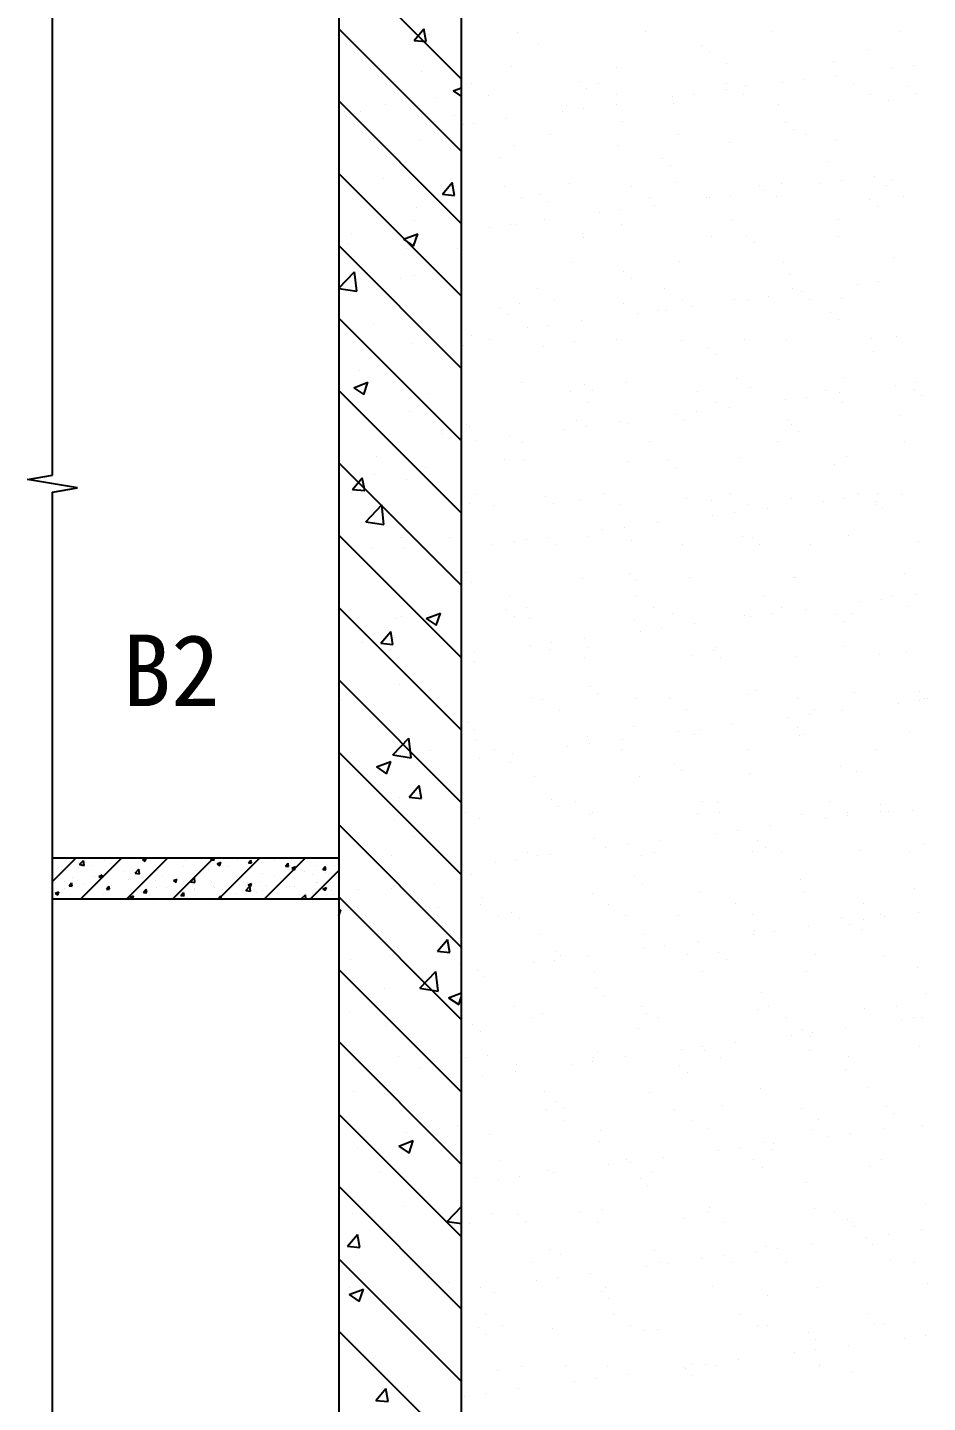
# Model space of a CAD drawing. Header units: metres. Extents: x 0 to 297, y 0 to 210.
# Drawn here: x 134.4 to 178.4, y 77.6 to 144.8 of the extents above; entities that cross this region are included whole.
import ezdxf

# ---------------------------------------------------------------- set-up
doc = ezdxf.new("R2010")
doc.units = ezdxf.units.M
doc.layers.add(' ', color=7, linetype='Continuous')

msp = doc.modelspace()

# ---------------------------------------------------------------- linework, layer by layer
at = {"layer": ' '}
for p, q in [((135.66, 122.94), (135.66, 201.22)), ((155.66, 57.22), (155.66, 199.22)), ((149.66, 195.22), (149.66, 57.22)), ((155.66, 142.29), (149.66, 148.29)), ((155.66, 138.75), (149.66, 144.75)), ((153.33, 144.18), (153.81, 144.75)), ((153.93, 144.12), (153.81, 144.75)), ((154.05, 144.45), (154.05, 144.45)), ((158.4, 144.59), (158.4, 144.59)), ((164.63, 144.6), (164.63, 144.6)), ((170.86, 144.61), (170.86, 144.61)), ((177.09, 144.62), (177.09, 144.62)), ((153.33, 144.18), (153.93, 144.12)), ((159.41, 143.99), (159.41, 143.99)), ((167.41, 143.93), (167.41, 143.93)), ((167.78, 143.59), (167.78, 143.59)), ((173.85, 143.13), (173.85, 143.13)), ((175.53, 143.75), (175.53, 143.75)), ((153.7, 142.68), (153.7, 142.68)), ((158.09, 142.9), (158.09, 142.9)), ((163.21, 142.87), (163.21, 142.87)), ((168.61, 143.07), (168.61, 143.07)), ((174, 142.48), (174, 142.48)), ((176.72, 142.83), (176.72, 142.83)), ((177.76, 142.97), (177.76, 142.97)), ((155.25, 141.71), (155.66, 141.87)), ((156.14, 142.05), (156.14, 142.05)), ((161.4, 142.17), (161.4, 142.17)), ((161.77, 141.83), (161.77, 141.83)), ((162.37, 142.06), (162.37, 142.06)), ((168.6, 142.07), (168.6, 142.07)), ((168.62, 141.77), (168.62, 141.77)), ((169.52, 141.99), (169.52, 141.99)), ((171.33, 142.12), (171.33, 142.12)), ((172.37, 142.26), (172.37, 142.26)), ((174.82, 142.09), (174.82, 142.09)), ((177.52, 141.92), (177.52, 141.92)), ((155.66, 135.22), (149.66, 141.22)), ((154.45, 141.38), (154.45, 141.38)), ((155.25, 141.71), (155.66, 141.44)), ((156.98, 141.51), (156.98, 141.51)), ((163.21, 141.53), (163.21, 141.53)), ((165.95, 141.42), (165.95, 141.42)), ((166.03, 141.09), (166.03, 141.09)), ((166.99, 141.55), (166.99, 141.55)), ((169.44, 141.54), (169.44, 141.54)), ((175.67, 141.55), (175.67, 141.55)), ((176.55, 141.26), (176.55, 141.26)), ((177.89, 141.59), (177.89, 141.59)), ((149.95, 140.71), (149.95, 140.71)), ((150.69, 140.7), (150.69, 140.7)), ((151.95, 141.05), (151.95, 141.05)), ((155.29, 140.49), (155.29, 140.49)), ((160.57, 140.71), (160.57, 140.71)), ((160.8, 141.02), (160.8, 141.02)), ((161.61, 140.84), (161.61, 140.84)), ((163.23, 141.06), (163.23, 141.06)), ((171.15, 141.06), (171.15, 141.06)), ((155.76, 140.08), (155.76, 140.08)), ((156.22, 140.14), (156.22, 140.14)), ((157.85, 140.35), (157.85, 140.35)), ((163.51, 140.24), (163.51, 140.24)), ((171.51, 140.17), (171.51, 140.17)), ((171.88, 139.83), (171.88, 139.83)), ((153.58, 139.35), (153.58, 139.35)), ((160.02, 139.58), (160.02, 139.58)), ((166.25, 139.59), (166.25, 139.59)), ((168.74, 139.21), (168.74, 139.21)), ((172.47, 139.6), (172.47, 139.6)), ((173.97, 139.28), (173.97, 139.28)), ((157.5, 138.48), (157.5, 138.48)), ((158.22, 139.04), (158.22, 139.04)), ((163.34, 139.02), (163.34, 139.02)), ((165.5, 138.41), (165.5, 138.41)), ((155.61, 137.93), (155.61, 137.93)), ((165.87, 138.08), (165.87, 138.08)), ((173.62, 138.24), (173.62, 138.24)), ((155.66, 131.68), (149.66, 137.68)), ((151.82, 137.43), (151.82, 137.43)), ((154.72, 136.66), (155.2, 137.23)), ((155.31, 136.6), (155.2, 137.23)), ((160.92, 137.17), (160.92, 137.17)), ((166.16, 137.23), (166.16, 137.23)), ((170.21, 137.07), (170.21, 137.07)), ((171.28, 137.21), (171.28, 137.21)), ((173.18, 137.19), (173.18, 137.19)), ((174.22, 137.33), (174.22, 137.33)), ((175.84, 137.54), (175.84, 137.54)), ((176.44, 137.08), (176.44, 137.08)), ((176.68, 137.4), (176.68, 137.4)), ((154.72, 136.66), (155.31, 136.6)), ((157.75, 137.04), (157.75, 137.04)), ((158.6, 136.51), (158.6, 136.51)), ((159.49, 136.66), (159.49, 136.66)), ((163.98, 137.05), (163.98, 137.05)), ((164.83, 136.52), (164.83, 136.52)), ((167.61, 136.48), (167.61, 136.48)), ((167.79, 136.48), (167.79, 136.48)), ((168.83, 136.62), (168.83, 136.62)), ((170.46, 136.83), (170.46, 136.83)), ((171.05, 136.53), (171.05, 136.53)), ((175.61, 136.41), (175.61, 136.41)), ((177.28, 136.54), (177.28, 136.54)), ((153.45, 136.02), (153.45, 136.02)), ((159.85, 136.32), (159.85, 136.32)), ((162.41, 135.77), (162.41, 135.77)), ((163.45, 135.91), (163.45, 135.91)), ((165.08, 136.12), (165.08, 136.12)), ((175.98, 136.07), (175.98, 136.07)), ((153.34, 135.38), (153.34, 135.38)), ((157.03, 135.06), (157.03, 135.06)), ((158.07, 135.2), (158.07, 135.2)), ((158.35, 135.19), (158.35, 135.19)), ((159.69, 135.41), (159.69, 135.41)), ((163.46, 135.16), (163.46, 135.16)), ((168.86, 135.36), (168.86, 135.36)), ((174.1, 135.42), (174.1, 135.42)), ((150.28, 134.73), (150.28, 134.73)), ((152.82, 134.46), (153.52, 134.73)), ((152.82, 134.46), (153.31, 134.12)), ((153.31, 134.12), (153.52, 134.73)), ((161.59, 134.73), (161.59, 134.73)), ((161.63, 134.57), (161.63, 134.57)), ((167.86, 134.58), (167.86, 134.58)), ((169.6, 134.66), (169.6, 134.66)), ((174.09, 134.59), (174.09, 134.59)), ((155.66, 128.15), (149.66, 134.15)), ((150.11, 134.26), (150.11, 134.26)), ((152.98, 133.99), (152.98, 133.99)), ((155.45, 134.03), (155.45, 134.03)), ((169.97, 134.32), (169.97, 134.32)), ((161.05, 133.31), (161.05, 133.31)), ((166.29, 133.38), (166.29, 133.38)), ((171.4, 133.35), (171.4, 133.35)), ((176.8, 133.55), (176.8, 133.55)), ((149.66, 132.07), (150.42, 132.87)), ((150.54, 131.92), (150.42, 132.87)), ((152.68, 132.53), (152.68, 132.53)), ((153.33, 132.69), (153.33, 132.69)), ((163.59, 132.9), (163.59, 132.9)), ((163.95, 132.56), (163.95, 132.56)), ((171.71, 132.72), (171.71, 132.72)), ((176.06, 132.39), (176.06, 132.39)), ((149.66, 132.06), (150.53, 131.92)), ((159.37, 132.04), (159.37, 132.04)), ((165.6, 132.05), (165.6, 132.05)), ((171.83, 132.06), (171.83, 132.06)), ((172.3, 131.9), (172.3, 131.9)), ((175.02, 132.25), (175.02, 132.25)), ((157.57, 131.15), (157.57, 131.15)), ((158.47, 131.33), (158.47, 131.33)), ((160.21, 131.5), (160.21, 131.5)), ((163.59, 131.31), (163.59, 131.31)), ((166.44, 131.51), (166.44, 131.51)), ((166.92, 131.19), (166.92, 131.19)), ((168.99, 131.5), (168.99, 131.5)), ((169.64, 131.54), (169.64, 131.54)), ((170.68, 131.68), (170.68, 131.68)), ((172.67, 131.52), (172.67, 131.52)), ((174.23, 131.57), (174.23, 131.57)), ((155.66, 124.61), (149.66, 130.61)), ((157.94, 130.81), (157.94, 130.81)), ((161.54, 130.48), (161.54, 130.48)), ((164.25, 130.84), (164.25, 130.84)), ((165.3, 130.97), (165.3, 130.97)), ((165.69, 130.97), (165.69, 130.97)), ((173.7, 130.9), (173.7, 130.9)), ((174.07, 130.56), (174.07, 130.56)), ((150.35, 130.05), (150.35, 130.05)), ((151.35, 130.29), (151.35, 130.29)), ((156.15, 129.77), (156.15, 129.77)), ((158.87, 130.13), (158.87, 130.13)), ((159.91, 130.26), (159.91, 130.26)), ((176.93, 129.7), (176.93, 129.7)), ((153.21, 129.36), (153.21, 129.36)), ((155.77, 129.26), (155.77, 129.26)), ((157.02, 129.55), (157.02, 129.55)), ((159.68, 129.21), (159.68, 129.21)), ((161.18, 129.46), (161.18, 129.46)), ((163.25, 129.56), (163.25, 129.56)), ((166.41, 129.53), (166.41, 129.53)), ((167.68, 129.15), (167.68, 129.15)), ((169.48, 129.58), (169.48, 129.58)), ((171.53, 129.5), (171.53, 129.5)), ((175.71, 129.59), (175.71, 129.59)), ((168.05, 128.81), (168.05, 128.81)), ((175.81, 128.97), (175.81, 128.97)), ((150.66, 128.03), (150.66, 128.03)), ((174.35, 127.72), (174.35, 127.72)), ((155.66, 121.08), (149.66, 127.08)), ((150.38, 127.21), (151.08, 127.48)), ((150.38, 127.21), (150.88, 126.87)), ((150.88, 126.87), (151.08, 127.48)), ((158.6, 127.48), (158.6, 127.48)), ((160.98, 127.03), (160.98, 127.03)), ((161.67, 127.39), (161.67, 127.39)), ((162.04, 127.05), (162.04, 127.05)), ((163.71, 127.46), (163.71, 127.46)), ((167.21, 127.04), (167.21, 127.04)), ((169.12, 127.65), (169.12, 127.65)), ((169.79, 127.21), (169.79, 127.21)), ((173.44, 127.05), (173.44, 127.05)), ((176.87, 127.32), (176.87, 127.32)), ((177.8, 127.14), (177.8, 127.14)), ((177.91, 127.46), (177.91, 127.46)), ((154.03, 126.93), (154.03, 126.93)), ((161.83, 126.49), (161.83, 126.49)), ((168.06, 126.5), (168.06, 126.5)), ((171.48, 126.61), (171.48, 126.61)), ((172.52, 126.75), (172.52, 126.75)), ((174.15, 126.96), (174.15, 126.96)), ((174.28, 126.51), (174.28, 126.51)), ((178.16, 126.81), (178.16, 126.81)), ((153.09, 126.03), (153.09, 126.03)), ((166.1, 125.9), (166.1, 125.9)), ((166.54, 125.67), (166.54, 125.67)), ((167.14, 126.04), (167.14, 126.04)), ((168.76, 126.25), (168.76, 126.25)), ((171.65, 125.65), (171.65, 125.65)), ((177.06, 125.84), (177.06, 125.84)), ((155.66, 125.63), (155.66, 125.63)), ((155.9, 125.41), (155.9, 125.41)), ((156.03, 125.3), (156.03, 125.3)), ((160.71, 125.19), (160.71, 125.19)), ((161.3, 125.61), (161.3, 125.61)), ((161.76, 125.33), (161.76, 125.33)), ((163.38, 125.54), (163.38, 125.54)), ((163.78, 125.46), (163.78, 125.46)), ((171.78, 125.39), (171.78, 125.39)), ((172.15, 125.05), (172.15, 125.05)), ((154.74, 124.96), (154.74, 124.96)), ((156.37, 124.62), (156.37, 124.62)), ((158, 124.83), (158, 124.83)), ((158.64, 124.54), (158.64, 124.54)), ((164.86, 124.56), (164.86, 124.56)), ((171.09, 124.57), (171.09, 124.57)), ((177.32, 124.58), (177.32, 124.58)), ((151.51, 123.84), (151.51, 123.84)), ((157.77, 123.7), (157.77, 123.7)), ((158.72, 123.63), (158.72, 123.63)), ((165.77, 123.63), (165.77, 123.63)), ((169.24, 123.8), (169.24, 123.8)), ((174.48, 123.86), (174.48, 123.86)), ((155.66, 117.54), (149.66, 123.54)), ((151.4, 122.99), (151.4, 122.99)), ((153.9, 123.32), (153.9, 123.32)), ((163.84, 123.6), (163.84, 123.6)), ((166.14, 123.3), (166.14, 123.3)), ((173.89, 123.46), (173.89, 123.46)), ((134.43, 122.73), (135.66, 122.94)), ((136.88, 122.31), (134.43, 122.73)), ((135.66, 122.11), (136.88, 122.31)), ((150.32, 122.24), (150.8, 122.81)), ((150.92, 122.19), (150.8, 122.81)), ((152.97, 122.71), (152.97, 122.71)), ((135.66, 37.22), (135.66, 122.11)), ((150.25, 122.07), (150.25, 122.07)), ((150.32, 122.24), (150.92, 122.19)), ((156.37, 122.01), (156.37, 122.01)), ((159.76, 121.88), (159.76, 121.88)), ((161.43, 121.75), (161.43, 121.75)), ((162.6, 122.02), (162.6, 122.02)), ((166.66, 121.82), (166.66, 121.82)), ((167.88, 121.7), (167.88, 121.7)), ((168.83, 122.03), (168.83, 122.03)), ((171.78, 121.79), (171.78, 121.79)), ((173.33, 121.67), (173.33, 121.67)), ((174.37, 121.81), (174.37, 121.81)), ((175.06, 122.04), (175.06, 122.04)), ((175.88, 121.63), (175.88, 121.63)), ((175.99, 122.02), (175.99, 122.02)), ((177.18, 121.99), (177.18, 121.99)), ((150.97, 120.66), (151.75, 121.48)), ((151.86, 120.53), (151.75, 121.48)), ((156.03, 121.56), (156.03, 121.56)), ((157.21, 121.47), (157.21, 121.47)), ((160.13, 121.54), (160.13, 121.54)), ((163.44, 121.48), (163.44, 121.48)), ((167.94, 120.97), (167.94, 120.97)), ((168.98, 121.1), (168.98, 121.1)), ((169.67, 121.49), (169.67, 121.49)), ((170.61, 121.32), (170.61, 121.32)), ((175.9, 121.5), (175.9, 121.5)), ((176.25, 121.3), (176.25, 121.3)), ((150.97, 120.66), (151.86, 120.53)), ((163.6, 120.39), (163.6, 120.39)), ((165.23, 120.61), (165.23, 120.61)), ((155.66, 114.01), (149.66, 120.01)), ((152.65, 119.87), (152.65, 119.87)), ((152.75, 119.88), (152.75, 119.88)), ((155.06, 119.87), (155.06, 119.87)), ((158.22, 119.68), (158.22, 119.68)), ((158.85, 119.77), (158.85, 119.77)), ((159.84, 119.9), (159.84, 119.9)), ((161.87, 119.95), (161.87, 119.95)), ((162.56, 120.26), (162.56, 120.26)), ((163.97, 119.75), (163.97, 119.75)), ((169.37, 119.94), (169.37, 119.94)), ((169.87, 119.88), (169.87, 119.88)), ((174.6, 120.01), (174.6, 120.01)), ((177.99, 119.7), (177.99, 119.7)), ((151.27, 119.37), (151.27, 119.37)), ((152.85, 119.38), (152.85, 119.38)), ((157.17, 119.55), (157.17, 119.55)), ((160.25, 119.54), (160.25, 119.54)), ((166.48, 119.55), (166.48, 119.55)), ((170.24, 119.54), (170.24, 119.54)), ((172.71, 119.56), (172.71, 119.56)), ((155.86, 118.19), (155.86, 118.19)), ((156.15, 117.7), (156.15, 117.7)), ((161.55, 117.9), (161.55, 117.9)), ((163.86, 118.12), (163.86, 118.12)), ((164.23, 117.78), (164.23, 117.78)), ((166.79, 117.96), (166.79, 117.96)), ((171.91, 117.94), (171.91, 117.94)), ((171.98, 117.95), (171.98, 117.95)), ((177.31, 118.13), (177.31, 118.13)), ((157.99, 117), (157.99, 117)), ((164.21, 117.01), (164.21, 117.01)), ((170.44, 117.02), (170.44, 117.02)), ((176.67, 117.03), (176.67, 117.03)), ((177.84, 117.09), (177.84, 117.09)), ((155.66, 110.47), (149.66, 116.47)), ((157.85, 116.37), (157.85, 116.37)), ((158.83, 116.46), (158.83, 116.46)), ((165.06, 116.47), (165.06, 116.47)), ((171.29, 116.48), (171.29, 116.48)), ((172.45, 116.38), (172.45, 116.38)), ((175.17, 116.74), (175.17, 116.74)), ((176.21, 116.88), (176.21, 116.88)), ((177.51, 116.5), (177.51, 116.5)), ((152.43, 115.93), (152.43, 115.93)), ((152.72, 116.05), (152.72, 116.05)), ((153.92, 115.93), (154.62, 116.2)), ((153.92, 115.93), (154.42, 115.6)), ((154.42, 115.59), (154.62, 116.2)), ((158.22, 116.03), (158.22, 116.03)), ((158.98, 115.92), (158.98, 115.92)), ((164.09, 115.89), (164.09, 115.89)), ((165.97, 116.19), (165.97, 116.19)), ((167.07, 115.67), (167.07, 115.67)), ((169.49, 116.09), (169.49, 116.09)), ((169.79, 116.03), (169.79, 116.03)), ((170.83, 116.17), (170.83, 116.17)), ((173.97, 116.12), (173.97, 116.12)), ((174.34, 115.78), (174.34, 115.78)), ((174.73, 116.16), (174.73, 116.16)), ((150.64, 115.37), (150.64, 115.37)), ((151.71, 114.72), (152.19, 115.29)), ((152.3, 114.66), (152.19, 115.29)), ((161.69, 114.96), (161.69, 114.96)), ((164.4, 115.32), (164.4, 115.32)), ((165.44, 115.46), (165.44, 115.46)), ((150.81, 114.77), (150.81, 114.77)), ((151.71, 114.72), (152.3, 114.66)), ((156.3, 114.25), (156.3, 114.25)), ((159.02, 114.61), (159.02, 114.61)), ((159.96, 114.43), (159.96, 114.43)), ((160.06, 114.75), (160.06, 114.75)), ((161.87, 114.53), (161.87, 114.53)), ((167.96, 114.37), (167.96, 114.37)), ((168.09, 114.54), (168.09, 114.54)), ((174.32, 114.55), (174.32, 114.55)), ((177.43, 114.28), (177.43, 114.28)), ((156.28, 113.85), (156.28, 113.85)), ((161.68, 114.04), (161.68, 114.04)), ((166.92, 114.11), (166.92, 114.11)), ((168.33, 114.03), (168.33, 114.03)), ((172.03, 114.09), (172.03, 114.09)), ((176.08, 114.19), (176.08, 114.19)), ((155.66, 106.93), (149.66, 112.93)), ((152.91, 113.42), (152.91, 113.42)), ((152.6, 112.72), (152.6, 112.72)), ((161.95, 112.61), (161.95, 112.61)), ((162.31, 112.27), (162.31, 112.27)), ((169.62, 112.24), (169.62, 112.24)), ((170.07, 112.43), (170.07, 112.43)), ((174.86, 112.3), (174.86, 112.3)), ((178.07, 112.37), (178.07, 112.37)), ((149.8, 111.98), (149.8, 111.98)), ((159.1, 112.07), (159.1, 112.07)), ((159.6, 111.99), (159.6, 111.99)), ((164.22, 112.04), (164.22, 112.04)), ((165.83, 112), (165.83, 112)), ((172.06, 112.01), (172.06, 112.01)), ((177.01, 111.8), (177.01, 111.8)), ((178.05, 111.94), (178.05, 111.94)), ((178.29, 112.03), (178.29, 112.03)), ((178.44, 112.03), (178.44, 112.03)), ((155.93, 110.86), (155.93, 110.86)), ((160.45, 111.45), (160.45, 111.45)), ((166.67, 111.47), (166.67, 111.47)), ((171.63, 111.09), (171.63, 111.09)), ((172.67, 111.23), (172.67, 111.23)), ((172.9, 111.48), (172.9, 111.48)), ((174.3, 111.45), (174.3, 111.45)), ((156.3, 110.52), (156.3, 110.52)), ((161.81, 110.19), (161.81, 110.19)), ((164.05, 110.68), (164.05, 110.68)), ((166.25, 110.39), (166.25, 110.39)), ((167.04, 110.26), (167.04, 110.26)), ((167.29, 110.52), (167.29, 110.52)), ((168.91, 110.74), (168.91, 110.74)), ((172.06, 110.61), (172.06, 110.61)), ((172.16, 110.23), (172.16, 110.23)), ((172.43, 110.27), (172.43, 110.27)), ((177.56, 110.43), (177.56, 110.43)), ((152.3, 109.27), (153.08, 110.08)), ((153.19, 109.13), (153.08, 110.08)), ((156.4, 110), (156.4, 110)), ((160.86, 109.68), (160.86, 109.68)), ((161.9, 109.81), (161.9, 109.81)), ((163.48, 109.52), (163.48, 109.52)), ((163.53, 110.03), (163.53, 110.03)), ((169.71, 109.53), (169.71, 109.53)), ((175.94, 109.54), (175.94, 109.54)), ((155.66, 103.4), (149.66, 109.4)), ((150.22, 109.4), (150.22, 109.4)), ((151.49, 108.68), (152.19, 108.95)), ((151.98, 108.34), (152.19, 108.95)), ((152.3, 109.27), (153.19, 109.13)), ((152.48, 109.39), (152.48, 109.39)), ((153.48, 108.87), (153.48, 108.87)), ((154.15, 109.46), (154.15, 109.46)), ((156.52, 109.1), (156.52, 109.1)), ((157.25, 109.51), (157.25, 109.51)), ((158.04, 108.92), (158.04, 108.92)), ((158.15, 109.32), (158.15, 109.32)), ((166.05, 108.85), (166.05, 108.85)), ((151.49, 108.68), (151.98, 108.34)), ((159.23, 108.21), (159.23, 108.21)), ((164.34, 108.19), (164.34, 108.19)), ((166.41, 108.52), (166.41, 108.52)), ((169.75, 108.38), (169.75, 108.38)), ((174.17, 108.68), (174.17, 108.68)), ((174.98, 108.45), (174.98, 108.45)), ((153.09, 107.2), (153.58, 107.77)), ((153.69, 107.14), (153.58, 107.77)), ((152.62, 107.21), (152.62, 107.21)), ((153.09, 107.2), (153.69, 107.14)), ((160.03, 107.1), (160.03, 107.1)), ((161.22, 106.98), (161.22, 106.98)), ((167.45, 106.99), (167.45, 106.99)), ((168.15, 106.92), (168.15, 106.92)), ((173.67, 107.01), (173.67, 107.01)), ((176.16, 106.85), (176.16, 106.85)), ((155.83, 106.43), (155.83, 106.43)), ((160.4, 106.76), (160.4, 106.76)), ((161.93, 106.34), (161.93, 106.34)), ((162.06, 106.45), (162.06, 106.45)), ((167.17, 106.4), (167.17, 106.4)), ((168.29, 106.46), (168.29, 106.46)), ((172.28, 106.38), (172.28, 106.38)), ((173.47, 106.16), (173.47, 106.16)), ((174.51, 106.3), (174.51, 106.3)), ((174.52, 106.47), (174.52, 106.47)), ((176.14, 106.51), (176.14, 106.51)), ((176.53, 106.52), (176.53, 106.52)), ((177.69, 106.57), (177.69, 106.57)), ((155.66, 99.86), (149.66, 105.86)), ((152.36, 106.06), (152.36, 106.06)), ((156.53, 106.14), (156.53, 106.14)), ((169.13, 105.59), (169.13, 105.59)), ((170.76, 105.8), (170.76, 105.8)), ((150.85, 104.93), (150.85, 104.93)), ((153.36, 105.26), (153.36, 105.26)), ((162.14, 105.17), (162.14, 105.17)), ((163.75, 104.88), (163.75, 104.88)), ((165.37, 105.09), (165.37, 105.09)), ((168.09, 105.45), (168.09, 105.45)), ((170.14, 105.1), (170.14, 105.1)), ((178.27, 104.92), (178.27, 104.92)), ((149.66, 104.22), (135.66, 104.22)), ((152.21, 104.35), (152.21, 104.35)), ((158.36, 104.17), (158.36, 104.17)), ((158.87, 104.5), (158.87, 104.5)), ((159.35, 104.36), (159.35, 104.36)), ((159.99, 104.38), (159.99, 104.38)), ((162.71, 104.74), (162.71, 104.74)), ((164.47, 104.33), (164.47, 104.33)), ((165.1, 104.51), (165.1, 104.51)), ((169.87, 104.53), (169.87, 104.53)), ((170.51, 104.76), (170.51, 104.76)), ((171.32, 104.52), (171.32, 104.52)), ((175.11, 104.6), (175.11, 104.6)), ((177.55, 104.53), (177.55, 104.53)), ((157.32, 104.03), (157.32, 104.03)), ((154.32, 103), (154.32, 103)), ((156.13, 103.41), (156.13, 103.41)), ((164.13, 103.34), (164.13, 103.34)), ((164.5, 103), (164.5, 103)), ((172.25, 103.17), (172.25, 103.17)), ((149.66, 102.22), (135.66, 102.22)), ((155.66, 96.33), (149.66, 102.33)), ((150.61, 102.71), (150.61, 102.71)), ((152.24, 102.73), (152.24, 102.73)), ((156.66, 102.29), (156.66, 102.29)), ((162.06, 102.48), (162.06, 102.48)), ((167.29, 102.55), (167.29, 102.55)), ((172.41, 102.53), (172.41, 102.53)), ((177.81, 102.72), (177.81, 102.72)), ((149.66, 101.66), (149.75, 101.7)), ((149.66, 101.41), (149.75, 101.7)), ((154.51, 101.81), (154.51, 101.81)), ((156.6, 101.96), (156.6, 101.96)), ((158.12, 101.59), (158.12, 101.59)), ((162.83, 101.97), (162.83, 101.97)), ((169.06, 101.99), (169.06, 101.99)), ((169.9, 101.45), (169.9, 101.45)), ((175.29, 102), (175.29, 102)), ((176.13, 101.46), (176.13, 101.46)), ((177.98, 101.57), (177.98, 101.57)), ((150.73, 101.31), (150.73, 101.31)), ((157.45, 101.43), (157.45, 101.43)), ((158.49, 101.25), (158.49, 101.25)), ((163.68, 101.44), (163.68, 101.44)), ((166.24, 101.41), (166.24, 101.41)), ((172.6, 100.87), (172.6, 100.87)), ((174.24, 101.34), (174.24, 101.34)), ((174.61, 101), (174.61, 101)), ((175.32, 101.22), (175.32, 101.22)), ((176.36, 101.36), (176.36, 101.36)), ((154.48, 99.67), (154.96, 100.25)), ((155.08, 99.62), (154.96, 100.25)), ((159.48, 100.5), (159.48, 100.5)), ((164.6, 100.48), (164.6, 100.48)), ((167.22, 100.16), (167.22, 100.16)), ((169.93, 100.51), (169.93, 100.51)), ((170, 100.68), (170, 100.68)), ((170.98, 100.65), (170.98, 100.65)), ((175.23, 100.74), (175.23, 100.74)), ((154.48, 99.67), (155.08, 99.62)), ((160.23, 99.66), (160.23, 99.66)), ((160.48, 99.49), (160.48, 99.49)), ((161.83, 99.45), (161.83, 99.45)), ((164.55, 99.81), (164.55, 99.81)), ((165.59, 99.94), (165.59, 99.94)), ((166.71, 99.5), (166.71, 99.5)), ((168.23, 99.59), (168.23, 99.59)), ((172.94, 99.51), (172.94, 99.51)), ((155.66, 92.79), (149.66, 98.79)), ((150.22, 99.26), (150.22, 99.26)), ((152.12, 99.4), (152.12, 99.4)), ((155.56, 99.04), (155.56, 99.04)), ((159.17, 99.1), (159.17, 99.1)), ((160.21, 99.23), (160.21, 99.23)), ((168.6, 99.25), (168.6, 99.25)), ((176.35, 99.41), (176.35, 99.41)), ((177.94, 98.87), (177.94, 98.87)), ((153.62, 97.87), (154.4, 98.68)), ((154.51, 97.73), (154.4, 98.68)), ((156.45, 98.74), (156.45, 98.74)), ((156.78, 98.44), (156.78, 98.44)), ((162.18, 98.63), (162.18, 98.63)), ((167.42, 98.7), (167.42, 98.7)), ((172.54, 98.67), (172.54, 98.67)), ((151.88, 97.87), (151.88, 97.87)), ((153.62, 97.87), (154.51, 97.73)), ((155.02, 97.4), (155.66, 97.64)), ((155.52, 97.07), (155.66, 97.47)), ((162.22, 97.83), (162.22, 97.83)), ((162.59, 97.49), (162.59, 97.49)), ((170.34, 97.65), (170.34, 97.65)), ((178.34, 97.59), (178.34, 97.59)), ((155.02, 97.4), (155.52, 97.07)), ((158.22, 96.96), (158.22, 96.96)), ((164.45, 96.97), (164.45, 96.97)), ((170.12, 96.82), (170.12, 96.82)), ((170.68, 96.98), (170.68, 96.98)), ((175.36, 96.89), (175.36, 96.89)), ((176.9, 96.99), (176.9, 96.99)), ((150.19, 96.74), (150.19, 96.74)), ((156.21, 96.08), (156.21, 96.08)), ((159.06, 96.42), (159.06, 96.42)), ((159.61, 96.65), (159.61, 96.65)), ((164.72, 96.63), (164.72, 96.63)), ((165.29, 96.43), (165.29, 96.43)), ((171.52, 96.44), (171.52, 96.44)), ((177.16, 96.29), (177.16, 96.29)), ((177.75, 96.45), (177.75, 96.45)), ((178.2, 96.42), (178.2, 96.42)), ((152, 96.07), (152, 96.07)), ((156.58, 95.74), (156.58, 95.74)), ((164.33, 95.9), (164.33, 95.9)), ((171.78, 95.58), (171.78, 95.58)), ((172.33, 95.83), (172.33, 95.83)), ((172.7, 95.49), (172.7, 95.49)), ((172.82, 95.72), (172.82, 95.72)), ((174.45, 95.93), (174.45, 95.93)), ((155.66, 89.26), (149.66, 95.26)), ((155.57, 94.75), (155.57, 94.75)), ((162.31, 94.78), (162.31, 94.78)), ((166.39, 94.87), (166.39, 94.87)), ((167.44, 95.01), (167.44, 95.01)), ((167.55, 94.84), (167.55, 94.84)), ((169.06, 95.22), (169.06, 95.22)), ((172.66, 94.82), (172.66, 94.82)), ((178.06, 95.01), (178.06, 95.01)), ((152.59, 94.55), (152.59, 94.55)), ((155.87, 94.47), (155.87, 94.47)), ((156.91, 94.58), (156.91, 94.58)), ((158.32, 94.14), (158.32, 94.14)), ((161.01, 94.16), (161.01, 94.16)), ((162.05, 94.3), (162.05, 94.3)), ((162.1, 94.48), (162.1, 94.48)), ((163.68, 94.51), (163.68, 94.51)), ((166.32, 94.07), (166.32, 94.07)), ((168.33, 94.5), (168.33, 94.5)), ((174.56, 94.51), (174.56, 94.51)), ((153.61, 93.93), (153.61, 93.93)), ((156.67, 93.59), (156.67, 93.59)), ((158.29, 93.8), (158.29, 93.8)), ((166.69, 93.74), (166.69, 93.74)), ((174.44, 93.9), (174.44, 93.9)), ((150.38, 92.81), (150.38, 92.81)), ((151.87, 92.74), (151.87, 92.74)), ((159.73, 92.8), (159.73, 92.8)), ((164.85, 92.77), (164.85, 92.77)), ((170.25, 92.97), (170.25, 92.97)), ((175.49, 93.03), (175.49, 93.03)), ((160.31, 92.32), (160.31, 92.32)), ((168.43, 92.14), (168.43, 92.14)), ((176.43, 92.07), (176.43, 92.07)), ((155.66, 85.72), (149.66, 91.72)), ((159.83, 91.95), (159.83, 91.95)), ((160.67, 91.98), (160.67, 91.98)), ((160.68, 91.41), (160.68, 91.41)), ((166.06, 91.96), (166.06, 91.96)), ((166.91, 91.42), (166.91, 91.42)), ((172.29, 91.97), (172.29, 91.97)), ((173.13, 91.43), (173.13, 91.43)), ((176.8, 91.74), (176.8, 91.74)), ((152.94, 90.81), (152.94, 90.81)), ((155.44, 91.14), (155.44, 91.14)), ((157.03, 90.73), (157.03, 90.73)), ((162.44, 90.92), (162.44, 90.92)), ((167.67, 90.99), (167.67, 90.99)), ((172.79, 90.96), (172.79, 90.96)), ((174.66, 90.78), (174.66, 90.78)), ((176.29, 90.99), (176.29, 90.99)), ((178.19, 91.16), (178.19, 91.16)), ((150.58, 90.04), (150.58, 90.04)), ((152.59, 90.15), (153.29, 90.42)), ((152.59, 90.15), (153.09, 89.81)), ((153.09, 89.81), (153.29, 90.42)), ((162.41, 90.39), (162.41, 90.39)), ((169.28, 90.07), (169.28, 90.07)), ((170.42, 90.32), (170.42, 90.32)), ((170.91, 90.29), (170.91, 90.29)), ((173.62, 90.64), (173.62, 90.64)), ((151.75, 89.42), (151.75, 89.42)), ((157.49, 89.46), (157.49, 89.46)), ((163.71, 89.48), (163.71, 89.48)), ((163.9, 89.36), (163.9, 89.36)), ((165.52, 89.58), (165.52, 89.58)), ((168.24, 89.93), (168.24, 89.93)), ((169.94, 89.49), (169.94, 89.49)), ((170.79, 89.98), (170.79, 89.98)), ((176.17, 89.5), (176.17, 89.5)), ((151.62, 88.85), (151.62, 88.85)), ((159.86, 88.94), (159.86, 88.94)), ((160.14, 88.87), (160.14, 88.87)), ((162.86, 89.23), (162.86, 89.23)), ((164.97, 88.92), (164.97, 88.92)), ((170.38, 89.11), (170.38, 89.11)), ((175.61, 89.18), (175.61, 89.18)), ((155.66, 82.19), (149.66, 88.19)), ((156.4, 88.63), (156.4, 88.63)), ((157.47, 88.52), (157.47, 88.52)), ((158.51, 88.65), (158.51, 88.65)), ((164.41, 88.56), (164.41, 88.56)), ((164.77, 88.23), (164.77, 88.23)), ((172.53, 88.39), (172.53, 88.39)), ((150.31, 86.87), (150.31, 86.87)), ((152.81, 87.2), (152.81, 87.2)), ((154.95, 86.47), (155.66, 87.21)), ((157.16, 86.87), (157.16, 86.87)), ((158.39, 86.81), (158.39, 86.81)), ((161.45, 86.94), (161.45, 86.94)), ((162.56, 87.07), (162.56, 87.07)), ((167.68, 86.95), (167.68, 86.95)), ((167.8, 87.14), (167.8, 87.14)), ((172.91, 87.11), (172.91, 87.11)), ((173.91, 86.96), (173.91, 86.96)), ((178.32, 87.31), (178.32, 87.31)), ((151.63, 86.09), (151.63, 86.09)), ((154.95, 86.47), (155.66, 86.37)), ((156.06, 86.39), (156.06, 86.39)), ((158.76, 86.47), (158.76, 86.47)), ((162.29, 86.4), (162.29, 86.4)), ((166.51, 86.63), (166.51, 86.63)), ((168.52, 86.41), (168.52, 86.41)), ((174.52, 86.56), (174.52, 86.56)), ((174.75, 86.42), (174.75, 86.42)), ((174.89, 86.22), (174.89, 86.22)), ((178.13, 86.06), (178.13, 86.06)), ((150.08, 85.26), (150.57, 85.83)), ((150.68, 85.2), (150.57, 85.83)), ((172.75, 85.35), (172.75, 85.35)), ((175.47, 85.71), (175.47, 85.71)), ((175.74, 85.33), (175.74, 85.33)), ((176.51, 85.84), (176.51, 85.84)), ((150.08, 85.26), (150.68, 85.2)), ((159.98, 85.09), (159.98, 85.09)), ((160.5, 84.88), (160.5, 84.88)), ((165.1, 85.07), (165.1, 85.07)), ((168.5, 84.81), (168.5, 84.81)), ((170.08, 85), (170.08, 85)), ((170.5, 85.26), (170.5, 85.26)), ((171.12, 85.14), (171.12, 85.14)), ((155.66, 78.65), (149.66, 84.65)), ((150.16, 84.08), (150.16, 84.08)), ((159.1, 84.46), (159.1, 84.46)), ((164.7, 84.29), (164.7, 84.29)), ((165.33, 84.47), (165.33, 84.47)), ((165.74, 84.43), (165.74, 84.43)), ((167.37, 84.64), (167.37, 84.64)), ((168.87, 84.47), (168.87, 84.47)), ((171.56, 84.48), (171.56, 84.48)), ((176.63, 84.63), (176.63, 84.63)), ((177.79, 84.49), (177.79, 84.49)), ((149.67, 83.74), (149.67, 83.74)), ((153.97, 83.75), (153.97, 83.75)), ((155.01, 83.51), (155.01, 83.51)), ((159.32, 83.58), (159.32, 83.58)), ((160.36, 83.72), (160.36, 83.72)), ((161.98, 83.93), (161.98, 83.93)), ((178.44, 83.45), (178.44, 83.45)), ((150.16, 82.9), (150.86, 83.17)), ((150.16, 82.9), (150.65, 82.56)), ((150.18, 83.25), (150.18, 83.25)), ((150.65, 82.56), (150.86, 83.17)), ((151.51, 82.76), (151.51, 82.76)), ((156.6, 83.22), (156.6, 83.22)), ((157.29, 83.02), (157.29, 83.02)), ((162.49, 83.05), (162.49, 83.05)), ((162.69, 83.22), (162.69, 83.22)), ((162.86, 82.71), (162.86, 82.71)), ((167.92, 83.28), (167.92, 83.28)), ((170.61, 82.87), (170.61, 82.87)), ((173.04, 83.26), (173.04, 83.26)), ((151.78, 82.39), (151.78, 82.39)), ((152.56, 81.88), (152.56, 81.88)), ((156.48, 81.3), (156.48, 81.3)), ((156.84, 81.92), (156.84, 81.92)), ((157.68, 81.38), (157.68, 81.38)), ((163.07, 81.93), (163.07, 81.93)), ((163.91, 81.39), (163.91, 81.39)), ((169.29, 81.94), (169.29, 81.94)), ((170.14, 81.4), (170.14, 81.4)), ((170.63, 81.41), (170.63, 81.41)), ((175.52, 81.95), (175.52, 81.95)), ((175.86, 81.47), (175.86, 81.47)), ((176.36, 81.42), (176.36, 81.42)), ((155.66, 75.11), (149.66, 81.11)), ((156.85, 80.96), (156.85, 80.96)), ((160.11, 81.24), (160.11, 81.24)), ((164.6, 81.12), (164.6, 81.12)), ((165.23, 81.21), (165.23, 81.21)), ((172.6, 81.05), (172.6, 81.05)), ((172.97, 80.71), (172.97, 80.71)), ((177.31, 80.77), (177.31, 80.77)), ((178.35, 80.91), (178.35, 80.91)), ((171.93, 80.06), (171.93, 80.06)), ((172.97, 80.2), (172.97, 80.2)), ((174.59, 80.41), (174.59, 80.41)), ((151.34, 79.81), (151.34, 79.81)), ((151.39, 79.43), (151.39, 79.43)), ((158.59, 79.36), (158.59, 79.36)), ((160.72, 79.45), (160.72, 79.45)), ((162.81, 79.36), (162.81, 79.36)), ((166.54, 79.35), (166.54, 79.35)), ((166.59, 79.3), (166.59, 79.3)), ((166.94, 79.46), (166.94, 79.46)), ((167.58, 79.49), (167.58, 79.49)), ((168.05, 79.43), (168.05, 79.43)), ((169.21, 79.71), (169.21, 79.71)), ((173.17, 79.47), (173.17, 79.47)), ((173.17, 79.4), (173.17, 79.4)), ((157.41, 79.17), (157.41, 79.17)), ((161.16, 78.65), (161.16, 78.65)), ((162.2, 78.78), (162.2, 78.78)), ((163.83, 79), (163.83, 79)), ((166.96, 78.96), (166.96, 78.96)), ((174.71, 79.12), (174.71, 79.12)), ((151.47, 77.73), (151.95, 78.31)), ((152.07, 77.68), (151.95, 78.31)), ((153.02, 78.43), (153.02, 78.43)), ((155.78, 77.94), (155.78, 77.94)), ((156.82, 78.07), (156.82, 78.07)), ((158.44, 78.29), (158.44, 78.29)), ((151.47, 77.73), (152.07, 77.68))]:
    msp.add_line(p, q, dxfattribs=at)
for p, q in [((135.66, 103.09), (136.79, 104.22)), ((136.74, 104.22), (136.74, 104.22)), ((137.03, 102.22), (139.03, 104.22)), ((139.28, 102.22), (141.28, 104.22)), ((140.05, 104.15), (140.23, 104.22)), ((140.05, 104.15), (140.18, 104.07)), ((140.12, 104.18), (140.12, 104.18)), ((140.18, 104.07), (140.23, 104.22)), ((141.52, 102.22), (143.52, 104.22)), ((143.4, 104.14), (143.47, 104.22)), ((143.4, 104.14), (143.56, 104.13)), ((143.56, 104.13), (143.54, 104.22)), ((143.77, 102.22), (145.77, 104.22)), ((144.69, 104.18), (144.69, 104.18)), ((146.01, 102.22), (148.01, 104.22)), ((146.63, 104.19), (146.63, 104.19)), ((147.99, 104.14), (147.99, 104.14)), ((136.91, 103.96), (136.91, 103.96)), ((136.91, 103.75), (136.91, 103.75)), ((136.98, 103.91), (137.17, 104.11)), ((136.98, 103.91), (137.2, 103.87)), ((137.2, 103.87), (137.17, 104.11)), ((137.55, 103.84), (137.55, 103.84)), ((138.19, 104.12), (138.19, 104.12)), ((138.51, 103.96), (138.51, 103.96)), ((139.19, 103.58), (139.19, 103.58)), ((139.69, 103.49), (139.88, 103.69)), ((139.69, 103.49), (139.91, 103.45)), ((139.91, 103.45), (139.88, 103.69)), ((140.68, 103.84), (140.68, 103.84)), ((140.78, 103.64), (140.78, 103.64)), ((142.07, 103.81), (142.07, 103.81)), ((142.16, 104.09), (142.16, 104.09)), ((142.65, 103.6), (142.65, 103.6)), ((143.29, 103.68), (143.29, 103.68)), ((143.39, 104), (143.39, 104)), ((143.7, 103.95), (143.88, 104.02)), ((143.7, 103.95), (143.83, 103.86)), ((143.83, 103.86), (143.88, 104.02)), ((144.25, 103.81), (144.25, 103.81)), ((145.23, 103.99), (145.35, 104.13)), ((145.23, 103.99), (145.38, 103.97)), ((145.38, 103.97), (145.35, 104.13)), ((145.85, 104.02), (145.85, 104.02)), ((145.94, 103.49), (145.94, 103.49)), ((146.49, 104.1), (146.49, 104.1)), ((147.05, 103.83), (147.17, 103.97)), ((147.05, 103.83), (147.2, 103.81)), ((147.2, 103.81), (147.17, 103.97)), ((147.26, 103.68), (147.26, 103.68)), ((147.35, 103.74), (147.53, 103.81)), ((147.35, 103.74), (147.48, 103.66)), ((147.48, 103.66), (147.53, 103.81)), ((147.98, 103.59), (147.98, 103.59)), ((148.26, 102.22), (149.66, 103.62)), ((148.57, 103.86), (148.57, 103.86)), ((148.87, 103.67), (148.99, 103.81)), ((148.87, 103.67), (149.02, 103.65)), ((149.02, 103.65), (148.99, 103.81)), ((149.02, 103.52), (149.02, 103.52)), ((149.34, 104.08), (149.34, 104.08)), ((149.46, 103.85), (149.46, 103.85)), ((135.82, 103.01), (135.82, 103.01)), ((136.23, 103.07), (136.23, 103.07)), ((136.47, 102.87), (136.59, 103.02)), ((136.47, 102.87), (136.62, 102.86)), ((136.62, 102.86), (136.59, 103.02)), ((136.64, 103.3), (136.64, 103.3)), ((136.88, 103.11), (136.88, 103.11)), ((136.88, 102.84), (136.88, 102.84)), ((137.18, 102.96), (137.18, 102.96)), ((137.71, 103.33), (137.71, 103.33)), ((137.84, 102.96), (137.84, 102.96)), ((137.92, 103.33), (138.09, 103.4)), ((137.92, 103.33), (138.04, 103.25)), ((138, 103.24), (138, 103.24)), ((138.04, 103.25), (138.09, 103.4)), ((138.16, 103.27), (138.16, 103.27)), ((138.29, 102.71), (138.41, 102.86)), ((138.44, 102.7), (138.41, 102.86)), ((138.54, 102.9), (138.54, 102.9)), ((139.36, 103.18), (139.36, 103.18)), ((139.45, 103.17), (139.45, 103.17)), ((139.48, 103.46), (139.48, 103.46)), ((139.89, 102.84), (139.89, 102.84)), ((140.08, 103.26), (140.08, 103.26)), ((140.71, 103.13), (140.71, 103.13)), ((140.75, 102.8), (140.75, 102.8)), ((141.05, 103.38), (141.05, 103.38)), ((141.57, 103.13), (141.74, 103.2)), ((141.57, 103.13), (141.69, 103.04)), ((141.69, 103.04), (141.74, 103.2)), ((142.04, 102.96), (142.04, 102.96)), ((142.07, 103.07), (142.07, 103.07)), ((142.4, 103.07), (142.59, 103.27)), ((142.4, 103.07), (142.62, 103.03)), ((142.62, 103.03), (142.59, 103.27)), ((143.36, 103.15), (143.36, 103.15)), ((143.42, 103.01), (143.42, 103.01)), ((143.53, 102.83), (143.53, 102.83)), ((143.58, 102.8), (143.58, 102.8)), ((144.66, 103.33), (144.66, 103.33)), ((144.78, 102.95), (144.78, 102.95)), ((145.01, 103.08), (145.01, 103.08)), ((145.11, 102.65), (145.31, 102.85)), ((145.18, 103.01), (145.18, 103.01)), ((145.22, 102.92), (145.39, 102.99)), ((145.22, 102.92), (145.34, 102.84)), ((145.33, 102.61), (145.31, 102.85)), ((145.34, 102.84), (145.39, 102.99)), ((145.82, 103.1), (145.82, 103.1)), ((146.14, 102.9), (146.14, 102.9)), ((146.5, 103.34), (146.5, 103.34)), ((146.78, 103.23), (146.78, 103.23)), ((147.23, 102.84), (147.23, 102.84)), ((147.49, 102.84), (147.49, 102.84)), ((148.39, 103.44), (148.39, 103.44)), ((148.54, 103.02), (148.54, 103.02)), ((148.59, 103.04), (148.59, 103.04)), ((135.78, 102.51), (135.96, 102.58)), ((135.78, 102.51), (135.91, 102.43)), ((135.91, 102.43), (135.96, 102.58)), ((136.25, 102.75), (136.25, 102.75)), ((136.85, 102.27), (136.85, 102.27)), ((138.13, 102.43), (138.13, 102.43)), ((138.29, 102.71), (138.44, 102.7)), ((139.42, 102.26), (139.42, 102.26)), ((139.43, 102.31), (139.61, 102.38)), ((139.43, 102.31), (139.56, 102.22)), ((139.45, 102.62), (139.45, 102.62)), ((139.56, 102.22), (139.61, 102.38)), ((140.11, 102.55), (140.23, 102.7)), ((140.11, 102.55), (140.26, 102.54)), ((140.26, 102.54), (140.23, 102.7)), ((140.38, 102.38), (140.38, 102.38)), ((140.57, 102.32), (140.57, 102.32)), ((141.25, 102.78), (141.25, 102.78)), ((141.93, 102.39), (142.06, 102.54)), ((141.93, 102.39), (142.09, 102.38)), ((141.98, 102.59), (141.98, 102.59)), ((142.05, 102.58), (142.05, 102.58)), ((142.09, 102.38), (142.06, 102.54)), ((142.6, 102.73), (142.6, 102.73)), ((142.62, 102.68), (142.62, 102.68)), ((143.33, 102.31), (143.33, 102.31)), ((143.76, 102.23), (143.88, 102.38)), ((143.76, 102.23), (143.9, 102.22)), ((143.91, 102.22), (143.88, 102.38)), ((143.96, 102.67), (143.96, 102.67)), ((144.14, 102.27), (144.14, 102.27)), ((144.63, 102.48), (144.63, 102.48)), ((145.11, 102.65), (145.33, 102.61)), ((145.32, 102.61), (145.32, 102.61)), ((145.62, 102.53), (145.62, 102.53)), ((145.91, 102.65), (145.91, 102.65)), ((146.11, 102.22), (146.11, 102.22)), ((146.67, 102.56), (146.67, 102.56)), ((147.1, 102.78), (147.1, 102.78)), ((147.72, 102.43), (147.72, 102.43)), ((147.82, 102.23), (148.02, 102.43)), ((147.82, 102.23), (147.85, 102.22)), ((148.04, 102.22), (148.02, 102.43)), ((148.03, 102.5), (148.03, 102.5)), ((148.35, 102.52), (148.35, 102.52)), ((148.85, 102.78), (148.85, 102.78)), ((148.87, 102.72), (149.05, 102.79)), ((148.87, 102.72), (148.99, 102.64)), ((148.99, 102.64), (149.05, 102.79)), ((149.31, 102.65), (149.31, 102.65)), ((149.38, 102.44), (149.38, 102.44))]:
    msp.add_line(p, q)

# ---------------------------------------------------------------- texts
msp.add_text('B2', height=3.5, dxfattribs=at).set_placement((139.07, 111.65))

doc.saveas('drawing.dxf')
